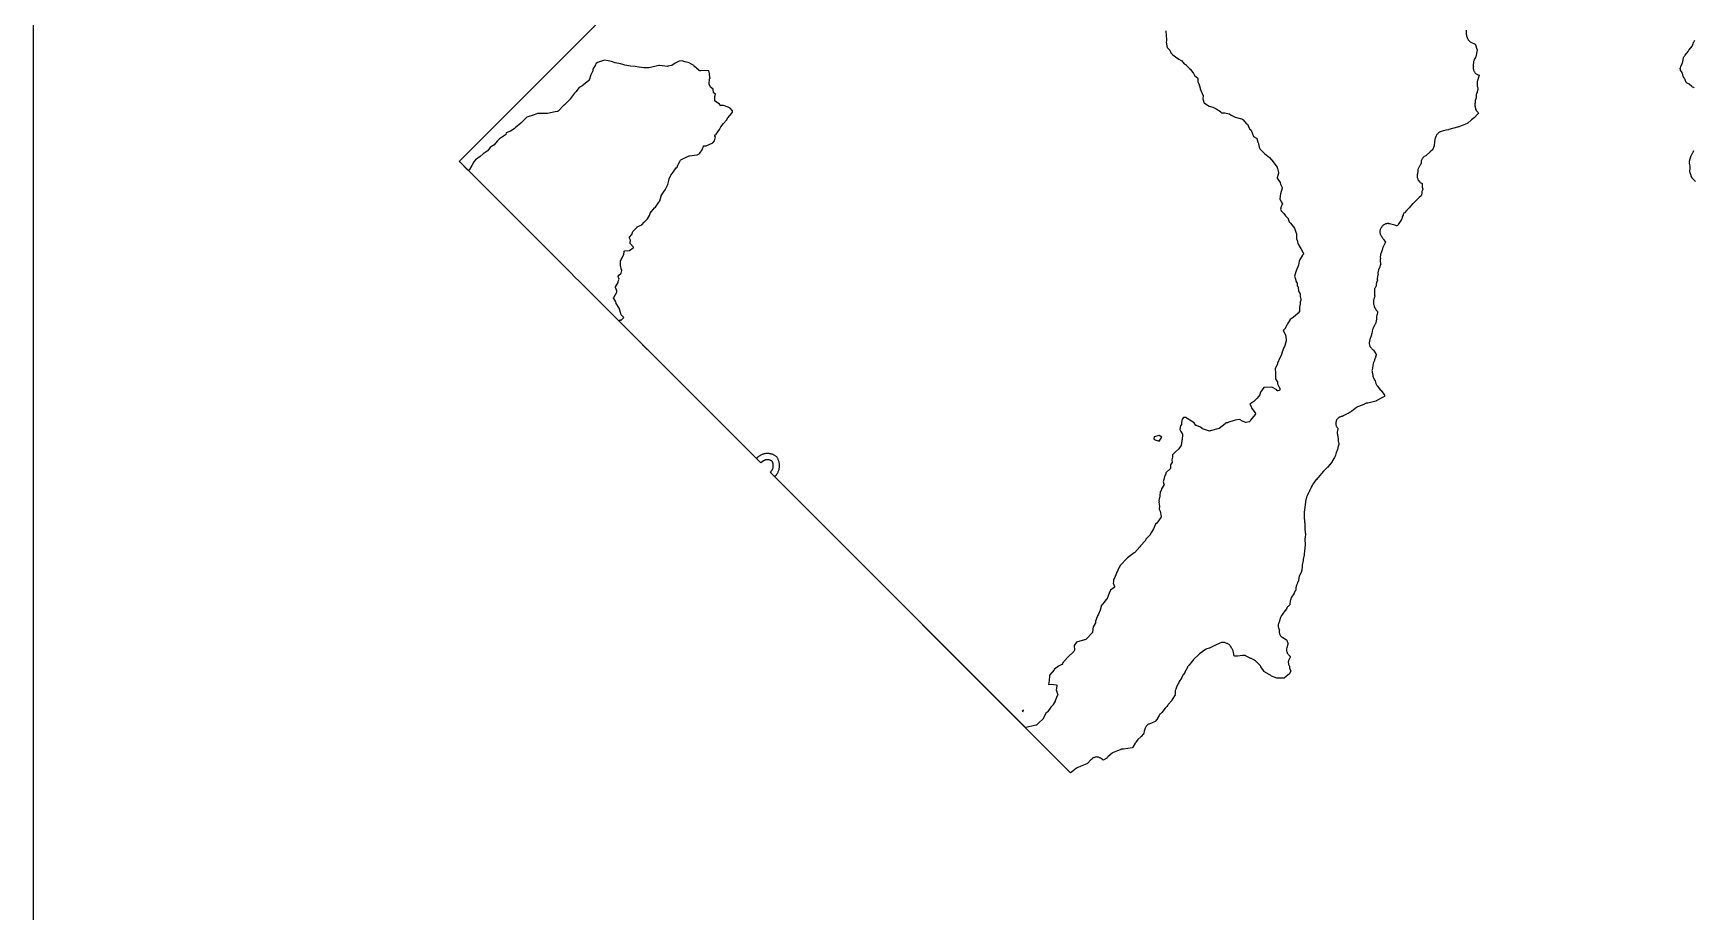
# Model space of a CAD drawing. Header units: millimetres. Extents: x 0 to 600, y 0 to 900.
# Drawn here: x 0 to 132.7, y 447.3 to 517.5 of the extents above; entities that cross this region are included whole.
import ezdxf

# ---------------------------------------------------------------- set-up
doc = ezdxf.new("R2010")
doc.units = ezdxf.units.MM
for name, color, linetype in [('CORTE', 1, 'Continuous'), ('GRABADO', 5, 'Continuous'), ('HOJA', 8, 'Continuous')]:
    doc.layers.add(name, color=color, linetype=linetype)

msp = doc.modelspace()

# ---------------------------------------------------------------- linework, layer by layer
at = {"layer": 'CORTE'}
for points in [[(114.47, 517.74), (114.48, 517.46), (114.49, 517.41), (114.5, 517.35), (114.52, 517.3), (114.6, 517.08), (114.62, 517.03), (114.65, 516.98), (114.68, 516.93), (114.71, 516.89), (114.75, 516.85), (114.8, 516.82), (114.85, 516.79), (114.9, 516.76), (115.14, 516.65), (115.17, 516.64), (115.18, 516.63), (115.19, 516.62), (115.22, 516.6), (115.23, 516.57), (115.34, 516.22), (115.35, 516.19), (115.35, 516.16), (115.32, 515.9), (115.31, 515.88), (115.29, 515.75), (115.28, 515.71), (115.25, 515.62), (115.24, 515.59), (115.23, 515.57), (115.13, 515.39), (115.11, 515.34), (115.09, 515.3), (115.08, 515.25), (115.07, 515.2), (115.06, 515.15), (115.05, 514.97), (115.05, 514.9), (115.06, 514.87), (115.06, 514.86), (115.05, 514.79), (115.05, 514.7), (115.05, 514.64), (115.06, 514.59), (115.07, 514.54), (115.09, 514.49), (115.11, 514.44), (115.14, 514.4), (115.17, 514.35), (115.21, 514.31), (115.24, 514.28), (115.29, 514.25), (115.33, 514.22), (115.38, 514.19), (115.43, 514.17), (115.44, 514.17), (115.53, 514.14), (115.5, 514.06), (115.41, 513.76), (115.4, 513.74), (115.38, 513.69), (115.37, 513.64), (115.36, 513.59), (115.35, 513.54), (115.35, 513.49), (115.35, 513.43), (115.37, 513.27), (115.38, 513.22), (115.41, 513.07), (115.41, 513.04), (115.41, 513.01), (115.37, 512.81), (115.37, 512.78), (115.35, 512.75), (115.35, 512.74), (115.32, 512.7), (115.31, 512.65), (115.29, 512.6), (115.29, 512.54), (115.28, 512.49), (115.28, 512.44), (115.29, 512.4), (115.29, 512.37), (115.28, 512.34), (115.22, 512.17), (115.21, 512.12), (115.2, 512.07), (115.19, 512.02), (115.19, 511.97), (115.19, 511.93), (115.19, 511.92), (115.18, 511.88), (115.17, 511.83), (115.17, 511.78), (115.17, 511.73), (115.18, 511.68), (115.19, 511.63), (115.21, 511.56), (115.22, 511.52), (115.23, 511.49), (115.24, 511.43), (115.27, 511.38), (115.29, 511.33), (115.33, 511.28), (115.36, 511.24), (115.41, 511.19), (115.46, 511.13), (115.41, 511.07), (115.14, 510.77), (115.13, 510.75), (115.12, 510.74), (114.92, 510.59), (114.91, 510.57), (114.61, 510.31), (114.58, 510.3), (114.56, 510.28), (113.9, 510.02), (113.88, 510.01), (113.83, 510), (113.81, 509.99), (113.8, 509.99), (113.1, 509.8), (113.08, 509.79), (112.89, 509.75), (112.86, 509.74), (112.48, 509.65), (112.43, 509.63), (112.38, 509.61), (112.34, 509.58), (112.3, 509.56), (112.25, 509.52), (112.22, 509.49), (112.18, 509.44), (112.14, 509.4), (112.11, 509.35), (112.08, 509.3), (112.06, 509.24), (112, 509.09), (111.99, 509.04), (111.98, 508.99), (111.97, 508.94), (111.96, 508.87), (111.95, 508.8), (111.94, 508.54), (111.94, 508.51), (111.93, 508.49), (111.82, 508.23), (111.81, 508.2), (111.79, 508.18), (111.6, 508.01), (111.29, 507.73), (111.28, 507.72), (111.26, 507.71), (111.14, 507.64), (111.1, 507.61), (111.06, 507.57), (111.02, 507.54), (110.99, 507.49), (110.96, 507.45), (110.93, 507.4), (110.91, 507.36), (110.9, 507.3), (110.89, 507.25), (110.88, 507.2), (110.88, 507.15), (110.88, 507.1), (110.87, 507.06), (110.77, 506.9), (110.75, 506.87), (110.67, 506.71), (110.65, 506.66), (110.63, 506.6), (110.62, 506.55), (110.62, 506.52), (110.61, 506.48), (110.59, 506.24), (110.58, 506.2), (110.58, 506.18), (110.57, 506.13), (110.57, 506.07), (110.57, 506.02), (110.58, 505.97), (110.59, 505.91), (110.61, 505.86), (110.63, 505.82), (110.66, 505.77), (110.69, 505.73), (110.74, 505.66), (110.78, 505.62), (110.82, 505.58), (110.87, 505.55), (110.92, 505.52), (110.93, 505.51), (110.98, 505.48), (110.98, 505.42), (110.97, 505.31), (110.97, 505.25), (110.98, 505.19), (110.99, 505.13), (111, 505.08), (111.01, 505.06), (111.02, 505.02), (111, 504.98), (110.99, 504.95), (110.97, 504.91), (110.95, 504.86), (110.94, 504.81), (110.93, 504.77), (110.93, 504.72), (110.92, 504.6), (110.92, 504.55), (110.89, 504.52), (110.72, 504.37), (110.7, 504.36), (110.39, 504.04), (110.38, 504.04), (110.24, 503.9), (110.2, 503.86), (109.92, 503.56), (109.75, 503.37), (109.55, 503.16), (109.51, 503.12), (109.48, 503.07), (109.46, 503.02), (109.44, 502.97), (109.38, 502.83), (109.37, 502.78), (109.34, 502.67), (109.33, 502.65), (109.32, 502.62), (109.06, 502.22), (109.04, 502.19), (109.03, 502.18), (109.03, 502.17), (109, 502.13), (108.95, 502.12), (108.92, 502.12), (108.87, 502.14), (108.86, 502.14), (108.79, 502.16), (108.37, 502.27), (108.3, 502.28), (108.28, 502.29), (108.22, 502.29), (108.16, 502.29), (108.11, 502.28), (108.05, 502.27), (108, 502.25), (107.95, 502.22), (107.9, 502.19), (107.86, 502.16), (107.82, 502.12), (107.78, 502.08), (107.75, 502.03), (107.73, 502.01), (107.72, 501.99), (107.71, 501.96), (107.7, 501.95), (107.67, 501.91), (107.64, 501.86), (107.62, 501.82), (107.61, 501.77), (107.59, 501.71), (107.59, 501.66), (107.59, 501.61), (107.59, 501.56), (107.6, 501.5), (107.62, 501.45), (107.63, 501.4), (107.66, 501.36), (107.69, 501.31), (107.72, 501.27), (107.74, 501.25), (107.75, 501.23), (107.76, 501.21), (107.8, 501.14), (107.82, 501.1), (107.85, 501.06), (107.88, 501.02), (108.01, 500.86), (108.05, 500.82), (108.02, 500.76), (107.86, 500.44), (107.83, 500.37), (107.82, 500.36), (107.81, 500.3), (107.79, 500.24), (107.78, 500.2), (107.68, 499.95), (107.66, 499.89), (107.64, 499.82), (107.63, 499.72), (107.62, 499.67), (107.62, 499.62), (107.63, 499.5), (107.63, 499.48), (107.62, 499.45), (107.62, 499.43), (107.61, 499.38), (107.61, 499.33), (107.61, 499.28), (107.62, 499.23), (107.63, 499.19), (107.65, 499.1), (107.66, 499.06), (107.65, 499.03), (107.55, 498.75), (107.54, 498.73), (107.49, 498.59), (107.48, 498.59), (107.47, 498.54), (107.45, 498.49), (107.44, 498.44), (107.43, 498.39), (107.43, 498.34), (107.43, 498.29), (107.44, 498.23), (107.44, 498.19), (107.43, 498.15), (107.41, 498.1), (107.4, 498.05), (107.39, 497.99), (107.38, 497.94), (107.38, 497.88), (107.38, 497.82), (107.39, 497.79), (107.39, 497.75), (107.38, 497.72), (107.33, 497.59), (107.31, 497.54), (107.3, 497.49), (107.29, 497.43), (107.28, 497.33), (107.28, 497.3), (107.26, 497.27), (107.23, 497.22), (107.2, 497.17), (107.19, 497.12), (107.17, 497.07), (107.17, 497.01), (107.16, 496.95), (107.16, 496.9), (107.16, 496.87), (107.15, 496.74), (107.15, 496.68), (107.16, 496.62), (107.17, 496.56), (107.18, 496.5), (107.19, 496.46), (107.17, 496.42), (107.14, 496.37), (107.12, 496.31), (107.1, 496.26), (107.08, 496.2), (107.07, 496.14), (107.07, 496.08), (107.07, 496.03), (107.07, 495.98), (107.08, 495.9), (107.09, 495.85), (107.1, 495.81), (107.13, 495.7), (107.14, 495.65), (107.17, 495.6), (107.23, 495.47), (107.26, 495.42), (107.29, 495.38), (107.32, 495.34), (107.36, 495.3), (107.41, 495.26), (107.4, 495.2), (107.36, 495.04), (107.35, 495), (107.32, 494.82), (107.32, 494.76), (107.31, 494.6), (107.3, 494.55), (107.27, 494.37), (107.26, 494.34), (107.25, 494.32), (107.18, 494.21), (107.16, 494.17), (107.05, 493.94), (107.03, 493.89), (107.01, 493.83), (106.94, 493.52), (106.93, 493.5), (106.92, 493.46), (106.92, 493.44), (106.91, 493.41), (106.8, 493.02), (106.79, 493.02), (106.76, 492.9), (106.75, 492.84), (106.74, 492.79), (106.74, 492.74), (106.74, 492.68), (106.75, 492.63), (106.76, 492.58), (106.78, 492.53), (106.8, 492.48), (106.83, 492.43), (106.87, 492.39), (106.91, 492.33), (106.96, 492.28), (107.01, 492.23), (107.05, 492.21), (107.06, 492.2), (107.08, 492.18), (107.27, 491.89), (107.29, 491.85), (107.28, 491.81), (107.2, 491.52), (107.19, 491.48), (107.17, 491.4), (107.17, 491.37), (107.15, 491.35), (107.12, 491.3), (107.1, 491.24), (107.08, 491.19), (107.03, 490.97), (107.02, 490.92), (106.97, 490.61), (106.96, 490.55), (106.97, 490.49), (106.97, 490.43), (107.02, 490.16), (107.03, 490.11), (107.05, 490.03), (107.07, 489.98), (107.09, 489.93), (107.12, 489.88), (107.19, 489.77), (107.2, 489.75), (107.21, 489.73), (107.27, 489.52), (107.29, 489.47), (107.31, 489.42), (107.34, 489.38), (107.37, 489.33), (107.57, 489.08), (107.62, 489.02), (107.65, 488.99), (107.67, 488.98), (107.92, 488.64), (107.95, 488.61), (107.97, 488.58), (107.96, 488.53), (107.95, 488.49), (107.91, 488.46), (107.81, 488.4), (107.8, 488.39), (107.3, 488.12), (107.28, 488.11), (107.26, 488.11), (106.62, 487.96), (106.59, 487.95), (106.56, 487.95), (106.5, 487.94), (106.45, 487.92), (106.4, 487.89), (106.35, 487.86), (106.32, 487.85), (106.3, 487.84), (105.87, 487.68), (105.81, 487.66), (105.77, 487.64), (105.72, 487.6), (105.34, 487.32), (105.3, 487.29), (105.27, 487.25), (105.26, 487.25), (105.25, 487.23), (105.22, 487.22), (105.05, 487.12), (105.04, 487.11), (104.61, 486.9), (104.61, 486.89), (104.5, 486.87), (104.45, 486.86), (104.4, 486.84), (104.35, 486.82), (104.31, 486.79), (104.26, 486.76), (104.22, 486.72), (104.19, 486.68), (104.16, 486.64), (104.13, 486.59), (104.11, 486.54), (104.09, 486.49), (104.08, 486.44), (104.07, 486.38), (104.07, 486.33), (104.07, 486.28), (104.08, 486.22), (104.09, 486.17), (104.11, 486.12), (104.13, 486.07), (104.16, 486.03), (104.2, 485.98), (104.22, 485.95), (104.22, 485.9), (104.19, 485.63), (104.19, 485.57), (104.19, 485.53), (104.2, 485.44), (104.21, 485.38), (104.27, 485.12), (104.27, 485.1), (104.27, 485.08), (104.27, 484.94), (104.27, 484.9), (104.28, 484.85), (104.3, 484.69), (104.3, 484.67), (104.3, 484.64), (104.24, 484.4), (104.23, 484.37), (104.21, 484.24), (104.2, 484.21), (104.19, 484.19), (104.11, 483.99), (104.09, 483.95), (104.08, 483.9), (104.05, 483.79), (104.04, 483.77), (104.03, 483.75), (103.99, 483.65), (103.97, 483.62), (103.79, 483.31), (103.78, 483.29), (103.77, 483.28), (103.58, 483.03), (103.57, 483.03), (103.4, 482.82), (103.38, 482.8), (103.11, 482.53), (103.09, 482.51), (102.92, 482.32), (102.65, 482.02), (102.62, 481.98), (102.52, 481.85), (102.51, 481.84), (102.24, 481.48), (102.2, 481.42), (102.19, 481.4), (102.17, 481.37), (102.11, 481.23), (102.1, 481.22), (101.98, 480.95), (101.97, 480.92), (101.91, 480.81), (101.9, 480.79), (101.78, 480.55), (101.76, 480.49), (101.74, 480.43), (101.66, 480.1), (101.65, 480.07), (101.65, 480.07), (101.65, 480.06), (101.65, 480.06), (101.65, 480.03), (101.6, 479.65), (101.6, 479.63), (101.54, 479.25), (101.53, 479.21), (101.53, 479.16), (101.54, 478.82), (101.54, 478.78), (101.56, 478.54), (101.56, 478.5), (101.57, 478.46), (101.58, 478.42), (101.59, 478.39), (101.59, 478.37), (101.59, 478.22), (101.59, 478.2), (101.6, 477.97), (101.6, 477.96), (101.6, 477.84), (101.6, 477.79), (101.61, 477.75), (101.63, 477.57), (101.64, 477.55), (101.64, 477.52), (101.61, 477.2), (101.61, 477.2), (101.6, 477.12), (101.6, 477.11), (101.6, 477.09), (101.6, 477.04), (101.6, 477), (101.62, 476.72), (101.62, 476.7), (101.62, 476.68), (101.59, 476.35), (101.59, 476.29), (101.59, 476.27), (101.59, 476.25), (101.58, 476.2), (101.53, 475.84), (101.53, 475.83), (101.47, 475.45), (101.47, 475.44), (101.46, 475.38), (101.46, 475.37), (101.38, 475.01), (101.37, 474.93), (101.35, 474.59), (101.34, 474.55), (101.33, 474.52), (101.32, 474.48), (101.17, 474.18), (101.15, 474.13), (101.13, 474.08), (101.12, 474.02), (101.11, 473.97), (101.1, 473.79), (101.1, 473.76), (101.08, 473.74), (101.04, 473.67), (101.02, 473.63), (101, 473.58), (100.93, 473.4), (100.93, 473.39), (100.9, 473.33), (100.89, 473.28), (100.88, 473.23), (100.87, 473.18), (100.87, 473.13), (100.87, 473.08), (100.87, 473.05), (100.88, 473.01), (100.86, 472.98), (100.72, 472.74), (100.72, 472.73), (100.53, 472.44), (100.5, 472.38), (100.48, 472.32), (100.47, 472.3), (100.44, 472.22), (100.43, 472.16), (100.42, 472.1), (100.39, 471.89), (100.39, 471.85), (100.36, 471.82), (100.25, 471.71), (100.21, 471.67), (100.17, 471.62), (100.01, 471.37), (100, 471.37), (99.81, 471.09), (99.81, 471.09), (99.74, 470.98), (99.7, 470.93), (99.68, 470.88), (99.65, 470.82), (99.58, 470.57), (99.57, 470.56), (99.55, 470.49), (99.54, 470.47), (99.54, 470.46), (99.53, 470.44), (99.51, 470.39), (99.49, 470.35), (99.49, 470.32), (99.47, 470.26), (99.47, 470.21), (99.47, 470.15), (99.47, 470.09), (99.48, 470.04), (99.5, 469.99), (99.52, 469.93), (99.54, 469.88), (99.57, 469.85), (99.56, 469.81), (99.55, 469.78), (99.55, 469.73), (99.55, 469.68), (99.55, 469.63), (99.56, 469.58), (99.58, 469.53), (99.6, 469.48), (99.6, 469.47), (99.63, 469.41), (99.66, 469.37), (99.69, 469.32), (99.73, 469.28), (99.78, 469.25), (99.83, 469.22), (100.13, 469.04), (100.16, 469.01), (100.18, 468.97), (100.18, 468.94), (100.19, 468.89), (100.21, 468.85), (100.24, 468.78), (100.26, 468.74), (100.24, 468.7), (100.18, 468.5), (100.17, 468.46), (100.16, 468.42), (100.14, 468.32), (100.14, 468.26), (100.14, 468.21), (100.14, 468.15), (100.15, 468.1), (100.17, 468.04), (100.19, 467.99), (100.21, 467.94), (100.25, 467.9), (100.28, 467.86), (100.32, 467.82), (100.36, 467.78), (100.38, 467.76), (100.4, 467.74), (100.41, 467.72), (100.43, 467.67), (100.41, 467.62), (100.39, 467.59), (100.37, 467.55), (100.36, 467.55), (100.33, 467.5), (100.31, 467.45), (100.29, 467.4), (100.28, 467.35), (100.27, 467.29), (100.27, 467.24), (100.28, 467.18), (100.28, 467.13), (100.3, 467.08), (100.32, 467.03), (100.34, 466.98), (100.36, 466.95), (100.36, 466.93), (100.36, 466.88), (100.37, 466.83), (100.38, 466.77), (100.4, 466.72), (100.45, 466.6), (100.47, 466.56), (100.45, 466.52), (100.4, 466.38), (100.38, 466.36), (100.36, 466.34), (99.97, 466.01), (99.94, 465.99), (99.9, 465.99), (99.41, 465.97), (99.38, 465.97), (99.35, 465.98), (98.94, 466.14), (98.92, 466.15), (98.9, 466.16), (98.88, 466.18), (98.84, 466.21), (98.8, 466.24), (98.45, 466.44), (98.43, 466.45), (98.38, 466.48), (98.36, 466.5), (98.34, 466.52), (98.3, 466.59), (98.29, 466.59), (98.09, 466.89), (98.07, 466.91), (98.04, 466.96), (97.99, 467.01), (97.75, 467.25), (97.73, 467.27), (97.72, 467.29), (97.68, 467.33), (97.65, 467.36), (97.61, 467.39), (97.56, 467.42), (97.37, 467.52), (97.35, 467.53), (97.34, 467.54), (97.28, 467.56), (97.22, 467.58), (97.21, 467.58), (97.18, 467.6), (96.96, 467.72), (96.91, 467.75), (96.87, 467.77), (96.82, 467.78), (96.77, 467.79), (96.71, 467.8), (96.66, 467.8), (96.61, 467.79), (96.22, 467.74), (96.2, 467.74), (96.17, 467.74), (96.01, 467.75), (95.95, 467.76), (95.93, 467.82), (95.92, 467.86), (95.91, 467.88), (95.91, 467.9), (95.89, 468.02), (95.89, 468.05), (95.88, 468.11), (95.87, 468.16), (95.85, 468.21), (95.82, 468.27), (95.79, 468.32), (95.78, 468.33), (95.76, 468.36), (95.65, 468.53), (95.61, 468.58), (95.58, 468.62), (95.54, 468.66), (95.5, 468.69), (95.45, 468.72), (95.41, 468.74), (95.36, 468.76), (95.24, 468.8), (95.19, 468.82), (95.14, 468.83), (95.09, 468.83), (95.04, 468.83), (94.99, 468.83), (94.94, 468.82), (94.89, 468.8), (94.87, 468.8), (94.81, 468.77), (94.41, 468.58), (94.4, 468.58), (93.97, 468.39), (93.94, 468.38), (93.77, 468.32), (93.71, 468.29), (93.65, 468.26), (93.46, 468.14), (93.44, 468.12), (93.18, 467.93), (93.15, 467.9), (93.12, 467.87), (92.7, 467.46), (92.65, 467.4), (92.62, 467.36), (92.32, 467), (92.31, 466.98), (92.27, 466.93), (92.23, 466.89), (92.21, 466.84), (92.02, 466.46), (92, 466.44), (91.9, 466.27), (91.88, 466.24), (91.75, 466), (91.73, 465.98), (91.56, 465.71), (91.54, 465.67), (91.52, 465.62), (91.5, 465.57), (91.49, 465.56), (91.49, 465.54), (91.48, 465.52), (91.38, 465.33), (91.35, 465.27), (91.28, 465.1), (91.28, 465.1), (91.26, 465.05), (91.24, 465), (91.23, 464.95), (91.23, 464.9), (91.23, 464.85), (91.23, 464.8), (91.24, 464.71), (91.25, 464.67), (91.23, 464.64), (91, 464.28), (90.97, 464.23), (90.96, 464.2), (90.95, 464.19), (90.94, 464.17), (90.7, 463.9), (90.67, 463.87), (90.65, 463.83), (90.58, 463.72), (90.56, 463.7), (90.54, 463.68), (90.5, 463.65), (90.46, 463.62), (90.43, 463.58), (90.17, 463.24), (90.16, 463.22), (90.14, 463.2), (90.09, 463.17), (90.05, 463.14), (90.02, 463.1), (89.99, 463.06), (89.96, 463.01), (89.83, 462.78), (89.81, 462.75), (89.69, 462.57), (89.67, 462.54), (89.64, 462.53), (89.15, 462.32), (89.1, 462.3), (89.05, 462.27), (89.01, 462.24), (88.97, 462.21), (88.94, 462.17), (88.91, 462.13), (88.88, 462.09), (88.86, 462.04), (88.84, 461.99), (88.78, 461.83), (88.76, 461.75), (88.73, 461.6), (88.72, 461.57), (88.7, 461.54), (88.52, 461.32), (88.49, 461.29), (88.26, 461.07), (88.21, 461.01), (88.09, 460.86), (88.06, 460.82), (88.03, 460.78), (87.86, 460.47), (87.84, 460.43), (87.79, 460.42), (87.1, 460.31), (87.08, 460.31), (87.06, 460.31), (87.05, 460.31), (87, 460.3), (86.94, 460.3), (86.89, 460.28), (86.83, 460.26), (86.63, 460.18), (86.63, 460.18), (86.35, 460.07), (86.29, 460.04), (86.24, 460.01), (86.2, 459.98), (85.86, 459.69), (85.82, 459.65), (85.79, 459.62), (85.77, 459.6), (85.75, 459.58), (85.73, 459.56), (85.53, 459.47), (85.48, 459.44), (85.43, 459.48), (85.34, 459.55), (85.29, 459.58), (85.24, 459.61), (85.2, 459.63), (85.15, 459.65), (85.1, 459.67), (85.04, 459.68), (84.99, 459.68), (84.93, 459.69), (84.88, 459.68), (84.83, 459.67), (84.78, 459.65), (84.73, 459.63), (84.68, 459.61), (84.63, 459.58), (84.59, 459.55), (84.55, 459.51), (84.54, 459.49), (84.51, 459.46), (84.22, 459.17), (84.2, 459.16), (84.18, 459.14), (83.64, 458.92), (83.62, 458.91), (83.52, 458.87), (83.47, 458.85), (83.45, 458.84), (83.4, 458.82), (83.35, 458.78), (82.95, 458.47), (82.88, 458.43), (82.83, 458.48), (59.24, 482.07), (59.31, 482.15), (59.35, 482.19), (59.38, 482.23), (59.42, 482.28), (59.45, 482.33), (59.48, 482.38), (59.51, 482.43), (59.53, 482.48), (59.55, 482.53), (59.57, 482.59), (59.59, 482.64), (59.6, 482.7), (59.61, 482.75), (59.62, 482.81), (59.63, 482.87), (59.63, 482.93), (59.63, 482.98), (59.63, 483.04), (59.62, 483.1), (59.61, 483.15), (59.6, 483.21), (59.59, 483.27), (59.57, 483.32), (59.55, 483.38), (59.53, 483.43), (59.51, 483.48), (59.48, 483.53), (59.46, 483.56), (59.43, 483.61), (59.4, 483.65), (59.36, 483.69), (59.32, 483.72), (59.27, 483.75), (59.24, 483.77), (59.19, 483.8), (59.14, 483.82), (59.08, 483.85), (59.03, 483.86), (58.97, 483.88), (58.92, 483.9), (58.86, 483.91), (58.81, 483.92), (58.75, 483.92), (58.69, 483.92), (58.63, 483.92), (58.58, 483.92), (58.52, 483.92), (58.46, 483.91), (58.41, 483.9), (58.35, 483.88), (58.29, 483.86), (58.24, 483.85), (58.19, 483.82), (58.14, 483.8), (58.08, 483.77), (58.04, 483.74), (57.99, 483.71), (57.94, 483.68), (57.9, 483.64), (57.85, 483.6), (57.78, 483.53), (47.47, 493.84), (47.24, 494.07), (46.93, 494.38), (46.54, 494.77), (46.21, 495.1), (45.95, 495.36), (45.62, 495.69), (45.42, 495.89), (45.2, 496.11), (45.15, 496.16), (44.85, 496.46), (44.41, 496.9), (44.02, 497.29), (43.64, 497.67), (43.28, 498.02), (42.95, 498.36), (42.61, 498.7), (42.27, 499.04), (41.93, 499.38), (41.59, 499.72), (41.25, 500.06), (40.91, 500.4), (40.57, 500.73), (40.24, 501.07), (39.91, 501.4), (34.11, 507.2), (34.05, 507.27), (34.11, 507.33), (76.49, 549.71)], [(132.71, 513.14), (132.66, 513.16), (132.56, 513.2), (132.54, 513.21), (132.52, 513.23), (132.29, 513.42), (132.24, 513.45), (132.19, 513.48), (132.13, 513.51), (132.09, 513.53), (132.07, 513.57), (131.99, 513.78), (131.96, 513.84), (131.93, 513.88), (131.9, 513.93), (131.84, 514), (131.82, 514.03), (131.81, 514.06), (131.79, 514.19), (131.77, 514.24), (131.75, 514.3), (131.73, 514.35), (131.62, 514.55), (131.61, 514.57), (131.61, 514.6), (131.59, 514.67), (131.59, 514.7), (131.6, 514.73), (131.64, 514.83), (131.64, 514.84), (131.76, 515.12), (131.77, 515.17), (131.79, 515.22), (131.86, 515.56), (131.87, 515.6), (131.9, 515.63), (131.9, 515.63), (131.93, 515.67), (131.96, 515.71), (131.96, 515.71), (131.98, 515.75), (132.22, 516.04), (132.25, 516.09), (132.28, 516.14), (132.29, 516.16), (132.31, 516.18), (132.53, 516.47), (132.56, 516.52), (132.58, 516.56), (132.6, 516.61), (132.62, 516.66), (132.64, 516.75), (132.65, 516.77), (132.66, 516.79), (132.76, 516.95)], [(132.8, 505.65), (132.58, 505.87), (132.56, 505.88), (132.55, 505.91), (132.54, 505.94), (132.47, 506.08), (132.46, 506.12), (132.38, 506.35), (132.38, 506.35), (132.35, 506.43), (132.35, 506.46), (132.35, 506.49), (132.37, 506.72), (132.38, 506.77), (132.38, 506.82), (132.37, 506.87), (132.33, 507.1), (132.32, 507.17), (132.31, 507.2), (132.32, 507.23), (132.32, 507.25), (132.33, 507.27), (132.44, 507.65), (132.44, 507.67), (132.45, 507.69), (132.6, 507.96), (132.61, 508), (132.67, 508.13), (132.67, 508.13)]]:
    msp.add_lwpolyline(points, dxfattribs=at)
at = {"layer": 'GRABADO'}
msp.add_lwpolyline([(90.48, 517.69), (90.51, 517.32), (90.53, 517), (90.54, 516.9), (90.54, 516.89), (90.54, 516.89), (90.52, 516.78), (90.57, 516.49), (90.6, 516.36), (90.81, 516.15), (90.81, 516.14), (90.82, 516.13), (90.89, 515.93), (91.06, 515.77), (91.26, 515.6), (91.54, 515.43), (91.54, 515.43), (91.72, 515.32), (91.73, 515.32), (91.73, 515.31), (91.95, 515.05), (92.1, 514.96), (92.11, 514.96), (92.11, 514.95), (92.37, 514.68), (92.48, 514.59), (92.49, 514.58), (92.7, 514.29), (92.71, 514.29), (92.78, 514.13), (93.01, 513.93), (93.02, 513.92), (93.03, 513.91), (93.03, 513.9), (93.04, 513.88), (93.04, 513.88), (93.04, 513.61), (93.11, 513.5), (93.11, 513.5), (93.12, 513.49), (93.12, 513.49), (93.22, 513.12), (93.23, 513.09), (93.24, 513.08), (93.24, 513.07), (93.24, 513.06), (93.24, 513.06), (93.24, 513.06), (93.39, 512.69), (93.45, 512.56), (93.46, 512.55), (93.46, 512.54), (93.46, 512.53), (93.45, 512.26), (93.55, 511.92), (93.57, 511.9), (93.96, 511.66), (94.24, 511.59), (94.24, 511.59), (94.51, 511.47), (94.52, 511.47), (94.52, 511.47), (94.85, 511.25), (94.85, 511.24), (94.86, 511.23), (94.93, 511.15), (95.18, 511.14), (95.19, 511.14), (95.56, 511.06), (95.56, 511.06), (95.57, 511.05), (95.58, 511.05), (95.58, 511.05), (95.7, 510.94), (96.03, 510.78), (96.53, 510.65), (96.54, 510.65), (96.55, 510.65), (96.61, 510.61), (96.62, 510.6), (96.63, 510.6), (96.94, 510.27), (96.99, 510.23), (97.01, 510.22), (97.18, 509.87), (97.28, 509.78), (97.29, 509.77), (97.3, 509.76), (97.3, 509.75), (97.42, 509.46), (97.5, 509.25), (97.73, 509.12), (97.74, 509.12), (97.75, 509.11), (97.76, 509.09), (97.76, 509.08), (97.83, 508.8), (97.89, 508.69), (97.9, 508.68), (97.9, 508.67), (97.9, 508.67), (97.94, 508.39), (97.99, 508.29), (97.99, 508.29), (98.01, 508.26), (98.33, 507.93), (98.36, 507.9), (98.77, 507.57), (98.78, 507.57), (98.78, 507.57), (98.78, 507.57), (99.08, 507.19), (99.08, 507.18), (99.11, 507.14), (99.38, 506.81), (99.39, 506.8), (99.39, 506.79), (99.39, 506.78), (99.42, 506.68), (99.5, 506.37), (99.5, 506.36), (99.5, 506.34), (99.5, 506.33), (99.38, 505.94), (99.38, 505.92), (99.38, 505.92), (99.61, 505.56), (99.62, 505.56), (99.62, 505.55), (99.64, 505.43), (99.78, 505.16), (99.79, 505.16), (99.79, 505.14), (99.79, 505.13), (99.79, 505.12), (99.79, 505.11), (99.66, 504.68), (99.66, 504.67), (99.66, 504.66), (99.66, 504.66), (99.6, 504.26), (99.69, 504.02), (99.78, 503.91), (99.78, 503.9), (99.79, 503.89), (99.79, 503.88), (99.8, 503.87), (99.8, 503.86), (99.8, 503.85), (99.79, 503.84), (99.79, 503.83), (99.7, 503.64), (99.65, 503.43), (99.71, 503.31), (99.91, 503.09), (99.91, 503.09), (100.05, 502.92), (100.26, 502.71), (100.26, 502.7), (100.27, 502.69), (100.27, 502.68), (100.33, 502.44), (100.45, 502.32), (100.67, 502.07), (100.67, 502.06), (100.77, 501.93), (100.78, 501.92), (100.91, 501.53), (100.92, 501.51), (100.92, 501.48), (100.92, 501.48), (100.92, 501.47), (100.94, 501.08), (101.01, 500.88), (101.01, 500.88), (101.01, 500.86), (101.03, 500.69), (101.23, 500.38), (101.27, 500.31), (101.47, 499.96), (101.47, 499.96), (101.49, 499.91), (101.5, 499.89), (101.5, 499.88), (101.49, 499.88), (101.49, 499.87), (101.49, 499.86), (101.49, 499.84), (101.42, 499.76), (101.17, 499.38), (101.13, 499.28), (101.1, 498.97), (101.1, 498.97), (101.1, 498.96), (100.9, 498.52), (100.78, 498.09), (100.87, 497.78), (100.87, 497.77), (100.87, 497.76), (100.87, 497.7), (100.97, 497.52), (100.97, 497.51), (100.98, 497.49), (100.98, 497.48), (100.97, 497.31), (101.03, 497.26), (101.04, 497.25), (101.05, 497.23), (101.05, 497.22), (101.09, 496.9), (101.22, 496.68), (101.22, 496.67), (101.23, 496.66), (101.23, 496.65), (101.23, 496.64), (101.23, 496.64), (101.23, 496.48), (101.27, 496.22), (101.27, 496.21), (101.27, 496.2), (101.27, 496.19), (101.27, 496.18), (101.21, 496.04), (101.23, 495.92), (101.23, 495.92), (101.24, 495.9), (101.23, 495.89), (101.23, 495.89), (101.18, 495.61), (101.18, 495.31), (101.18, 495.31), (101.18, 495.3), (101.18, 495.28), (101.17, 495.27), (101.05, 495.13), (100.65, 494.79), (100.65, 494.78), (100.42, 494.62), (100.21, 494.28), (100.16, 494.18), (100.03, 493.93), (100.03, 493.93), (100.02, 493.92), (99.87, 493.74), (99.91, 493.67), (100.05, 493.39), (100.06, 493.38), (100.07, 493.29), (100.07, 493.29), (100.1, 492.94), (100.1, 492.93), (100.1, 492.93), (100.1, 492.92), (100, 492.54), (99.99, 492.54), (99.96, 492.46), (99.9, 492.33), (99.79, 492.03), (99.73, 491.83), (99.73, 491.82), (99.59, 491.57), (99.42, 491.14), (99.42, 491.14), (99.41, 491.12), (99.41, 491.1), (99.4, 491.09), (99.23, 490.69), (99.26, 490.37), (99.26, 490.36), (99.24, 490.28), (99.24, 490.22), (99.24, 490.22), (99.24, 489.89), (99.39, 489.69), (99.4, 489.68), (99.4, 489.67), (99.41, 489.65), (99.41, 489.65), (99.41, 489.48), (99.59, 489.13), (99.59, 489.13), (99.61, 489.1), (99.61, 489.09), (99.61, 489.08), (99.61, 489.06), (99.59, 489.01), (99.59, 489.01), (99.59, 489), (99.58, 488.99), (99.57, 488.98), (99.56, 488.97), (99.56, 488.97), (99.46, 488.93), (99.44, 488.93), (99.42, 488.93), (99.41, 488.93), (99.39, 488.94), (99.38, 488.96), (99.37, 488.97), (99.36, 488.99), (99.36, 489.01), (98.97, 489.22), (98.33, 489.21), (98.05, 488.82), (98, 488.65), (98, 488.64), (98, 488.63), (97.99, 488.62), (97.79, 488.35), (97.78, 488.35), (97.78, 488.34), (97.52, 488.09), (97.51, 488.09), (97.2, 487.86), (97.33, 487.62), (97.34, 487.61), (97.35, 487.52), (97.62, 487.17), (97.63, 487.16), (97.64, 487.13), (97.64, 487.12), (97.64, 487.11), (97.64, 487.1), (97.64, 487.08), (97.63, 487.05), (97.62, 487.05), (97.62, 487.03), (97.26, 486.59), (97.2, 486.48), (97.19, 486.47), (97.18, 486.46), (97.17, 486.45), (97.16, 486.45), (97.15, 486.45), (96.92, 486.4), (96.91, 486.4), (96.9, 486.4), (96.89, 486.4), (96.88, 486.4), (96.67, 486.49), (96.38, 486.63), (96.02, 486.59), (95.44, 486.39), (95.43, 486.38), (95.41, 486.38), (95.28, 486.38), (95.25, 486.32), (95.25, 486.31), (95.24, 486.3), (95.23, 486.29), (94.76, 485.93), (94.76, 485.92), (94.74, 485.92), (94.03, 485.73), (94.02, 485.73), (94.01, 485.72), (93.92, 485.73), (93.91, 485.73), (93.89, 485.73), (93.41, 485.89), (93.4, 485.9), (93.39, 485.91), (93.27, 486.02), (92.93, 486.15), (92.92, 486.15), (92.9, 486.16), (92.89, 486.17), (92.74, 486.38), (92.54, 486.52), (92.2, 486.71), (92.2, 486.72), (92.1, 486.79), (91.91, 486.79), (91.79, 486.67), (91.74, 486.4), (91.75, 486.29), (91.75, 486.29), (91.75, 486.27), (91.75, 486.25), (91.74, 486.24), (91.74, 486.24), (91.67, 486.13), (91.61, 485.84), (91.7, 485.69), (91.7, 485.69), (91.81, 485.48), (91.81, 485.48), (91.82, 485.46), (91.82, 485.44), (91.8, 485.05), (91.8, 485.05), (91.8, 485.02), (91.79, 485.01), (91.78, 485), (91.78, 484.99), (91.76, 484.98), (91.76, 484.94), (91.76, 484.94), (91.71, 484.57), (91.7, 484.56), (91.7, 484.55), (91.69, 484.54), (91.52, 484.29), (91.51, 484.28), (91.27, 484.05), (91.03, 483.83), (91.03, 483.64), (91.03, 483.63), (91.03, 483.63), (90.97, 483.41), (90.99, 483.22), (90.99, 483.2), (90.99, 483.19), (90.98, 483.18), (90.87, 483.01), (90.87, 482.78), (90.87, 482.77), (90.87, 482.76), (90.86, 482.75), (90.86, 482.75), (90.86, 482.74), (90.86, 482.73), (90.85, 482.72), (90.5, 482.39), (90.5, 482.29), (90.5, 482.28), (90.49, 482.27), (90.39, 482.08), (90.32, 481.84), (90.28, 481.66), (90.34, 481.47), (90.35, 481.46), (90.35, 481.43), (90.35, 481.43), (90.35, 481.43), (90.34, 481.41), (90.34, 481.4), (90.15, 481.1), (90.12, 480.97), (90.12, 480.96), (90.11, 480.95), (90.11, 480.94), (90.1, 480.93), (90.04, 480.88), (90, 480.53), (90, 480.53), (89.94, 480.17), (89.95, 480.13), (89.95, 480.12), (89.95, 480.11), (89.95, 480.09), (89.92, 480.04), (89.98, 479.71), (89.98, 479.71), (89.98, 479.7), (89.98, 479.69), (89.96, 479.47), (90.03, 479.32), (90.04, 479.31), (90.11, 478.89), (90.11, 478.89), (90.12, 478.88), (90.12, 478.87), (90.11, 478.86), (90.11, 478.84), (90.11, 478.84), (90.1, 478.83), (90.09, 478.82), (89.78, 478.37), (89.78, 478.36), (89.77, 478.35), (89.67, 478.27), (89.51, 477.91), (89.51, 477.91), (89.34, 477.64), (89.24, 477.45), (89.24, 477.44), (88.9, 477.09), (88.86, 476.98), (88.86, 476.98), (88.85, 476.97), (88.85, 476.96), (88.46, 476.54), (88.41, 476.48), (88, 476.01), (88, 476.01), (87.97, 475.98), (87.42, 475.6), (87.3, 475.47), (86.95, 475.1), (86.88, 475), (86.65, 474.64), (86.65, 474.58), (86.65, 474.58), (86.64, 474.57), (86.64, 474.56), (86.64, 474.55), (86.63, 474.54), (86.62, 474.53), (86.59, 474.5), (86.44, 474.11), (86.44, 474.11), (86.32, 473.82), (86.32, 473.69), (86.32, 473.69), (86.32, 473.68), (86.29, 473.57), (86.39, 473.31), (86.4, 473.3), (86.4, 473.29), (86.4, 473.27), (86.39, 473.26), (86.39, 473.25), (86.38, 473.24), (86.37, 473.23), (86.37, 473.23), (86.08, 473.02), (85.95, 472.77), (85.81, 472.35), (85.81, 472.35), (85.8, 472.33), (85.8, 472.33), (85.78, 472.31), (85.78, 472.31), (85.61, 472.12), (85.39, 471.83), (85.39, 471.83), (85.35, 471.8), (85.24, 471.42), (85.24, 471.42), (85.1, 471.09), (85.1, 471.08), (85.02, 470.95), (84.91, 470.68), (84.86, 470.53), (84.86, 470.38), (84.86, 470.38), (84.85, 470.36), (84.85, 470.35), (84.67, 470.07), (84.64, 469.68), (84.63, 469.67), (84.63, 469.67), (84.62, 469.63), (84.61, 469.63), (84.61, 469.62), (84.6, 469.6), (84.6, 469.6), (84.16, 469.13), (84.15, 469.12), (84.15, 469.11), (84.14, 469.11), (84.09, 469.08), (84.01, 469.04), (84, 469.04), (83.34, 468.86), (83.16, 468.59), (83.18, 468.23), (83.18, 468.22), (83.16, 468.17), (83.16, 468.16), (83.16, 468.16), (83.14, 468.12), (83.14, 468.12), (83.14, 468.11), (82.66, 467.65), (82.64, 467.62), (82.24, 467.18), (82.22, 467.12), (82.22, 467.11), (82.21, 467.08), (82.2, 467.07), (82.19, 467.06), (82.18, 467.06), (81.92, 466.95), (81.59, 466.69), (81.56, 466.65), (81.23, 466.26), (81.2, 466.2), (81.19, 466.18), (81.17, 465.79), (81.16, 465.79), (81.11, 465.48), (81.34, 465.49), (81.73, 465.44), (81.74, 465.44), (81.75, 465.44), (81.75, 465.43), (81.76, 465.43), (81.77, 465.42), (81.78, 465.4), (81.79, 465.39), (81.79, 465.38), (81.79, 465.37), (81.79, 465.36), (81.79, 465.36), (81.73, 465.04), (81.84, 464.72), (81.85, 464.71), (81.85, 464.7), (81.85, 464.69), (81.85, 464.68), (81.83, 464.61), (81.83, 464.6), (81.82, 464.59), (81.8, 464.56), (81.65, 464.16), (81.65, 464.15), (81.5, 463.88), (81.5, 463.88), (81.49, 463.86), (81.3, 463.66), (81.06, 463.31), (81.06, 463.31), (81.05, 463.3), (80.91, 463.19), (80.72, 462.79), (80.69, 462.74), (80.69, 462.74), (80.68, 462.73), (80.68, 462.73), (80.67, 462.72), (80.67, 462.72), (80.65, 462.71), (80.37, 462.44), (80.37, 462.43), (80.15, 462.24), (80.15, 462.24), (80.14, 462.23), (80.13, 462.23), (80.13, 462.23), (80.12, 462.22), (80.11, 462.22), (79.77, 462.16), (79.31, 462.05), (79.3, 462.05), (79.27, 462.05), (79.26, 462.05), (79.26, 462.06), (79.24, 462.07), (58.88, 482.43), (58.88, 482.43), (58.95, 482.49), (58.97, 482.52), (58.99, 482.54), (59.01, 482.57), (59.03, 482.6), (59.04, 482.62), (59.06, 482.65), (59.07, 482.68), (59.09, 482.71), (59.1, 482.74), (59.11, 482.78), (59.12, 482.81), (59.12, 482.84), (59.13, 482.87), (59.13, 482.9), (59.13, 482.94), (59.13, 482.97), (59.13, 483), (59.13, 483.04), (59.12, 483.07), (59.12, 483.1), (59.11, 483.13), (59.1, 483.16), (59.09, 483.2), (59.07, 483.23), (59.06, 483.26), (59.04, 483.28), (59.04, 483.29), (59.03, 483.31), (59.02, 483.31), (59.02, 483.32), (59.02, 483.32), (59, 483.33), (58.99, 483.34), (58.96, 483.35), (58.93, 483.37), (58.9, 483.38), (58.87, 483.39), (58.84, 483.4), (58.81, 483.41), (58.78, 483.41), (58.74, 483.42), (58.71, 483.42), (58.68, 483.42), (58.65, 483.42), (58.61, 483.42), (58.58, 483.42), (58.55, 483.41), (58.51, 483.41), (58.48, 483.4), (58.45, 483.39), (58.42, 483.38), (58.39, 483.37), (58.36, 483.35), (58.33, 483.34), (58.3, 483.32), (58.28, 483.3), (58.25, 483.28), (58.22, 483.26), (58.2, 483.24), (58.13, 483.17), (58.13, 483.17), (49.53, 491.78), (49.26, 492.04), (48.9, 492.4), (48.46, 492.85), (48.08, 493.23), (47.77, 493.54), (47.39, 493.92), (47.17, 494.14), (46.91, 494.4), (46.85, 494.46), (46.85, 494.46), (46.83, 494.48), (46.83, 494.49), (46.83, 494.5), (46.83, 494.51), (46.83, 494.53), (46.83, 494.54), (46.83, 494.55), (46.85, 494.56), (46.85, 494.57), (46.87, 494.58), (46.88, 494.58), (46.89, 494.59), (46.9, 494.59), (46.91, 494.59), (46.92, 494.58), (46.94, 494.58), (46.95, 494.57), (46.96, 494.56), (47.19, 494.78), (46.99, 494.98), (46.98, 494.99), (46.94, 495.12), (46.94, 495.12), (46.85, 495.45), (46.83, 495.52), (46.82, 495.53), (46.81, 495.54), (46.58, 495.92), (46.58, 495.93), (46.55, 496.05), (46.38, 496.31), (46.37, 496.32), (46.37, 496.34), (46.37, 496.36), (46.38, 496.37), (46.38, 496.38), (46.38, 496.38), (46.6, 496.75), (46.64, 496.82), (46.64, 496.91), (46.53, 497.19), (46.53, 497.2), (46.53, 497.21), (46.53, 497.24), (46.73, 497.58), (46.73, 497.67), (46.73, 497.68), (46.73, 497.68), (46.73, 497.69), (46.74, 497.7), (46.81, 497.84), (46.74, 498.07), (46.74, 498.08), (46.74, 498.09), (46.74, 498.1), (46.74, 498.11), (46.75, 498.12), (46.75, 498.13), (46.76, 498.14), (46.98, 498.34), (47.03, 498.54), (46.97, 498.68), (46.97, 498.69), (46.97, 498.7), (46.92, 498.94), (46.92, 498.95), (46.92, 498.96), (46.93, 499.32), (46.93, 499.32), (46.93, 499.34), (46.94, 499.35), (46.97, 499.42), (47.05, 499.56), (47.18, 499.85), (47.2, 500.04), (47.2, 500.05), (47.2, 500.06), (47.21, 500.08), (47.22, 500.09), (47.22, 500.09), (47.23, 500.1), (47.24, 500.11), (47.26, 500.11), (47.64, 500.15), (47.93, 500.35), (47.95, 500.38), (47.95, 500.42), (47.7, 500.7), (47.69, 500.71), (47.68, 500.73), (47.68, 500.74), (47.68, 500.76), (47.68, 500.77), (47.73, 500.96), (47.64, 501.13), (47.64, 501.13), (47.63, 501.15), (47.63, 501.15), (47.63, 501.17), (47.63, 501.18), (47.64, 501.2), (47.64, 501.2), (47.65, 501.21), (47.83, 501.41), (47.9, 501.65), (47.91, 501.66), (47.91, 501.67), (48.24, 502.01), (48.25, 502.02), (48.62, 502.2), (48.82, 502.41), (49.07, 502.68), (49.24, 502.93), (49.28, 503.1), (49.28, 503.11), (49.29, 503.12), (49.29, 503.13), (49.65, 503.54), (49.71, 503.61), (49.99, 503.99), (50.03, 504.06), (50.03, 504.07), (50.05, 504.1), (50.17, 504.49), (50.17, 504.5), (50.17, 504.51), (50.18, 504.51), (50.35, 504.79), (50.35, 504.8), (50.48, 504.98), (50.69, 505.42), (50.81, 505.85), (50.81, 505.86), (50.95, 506.15), (50.95, 506.15), (51.08, 506.33), (51.37, 506.74), (51.37, 506.74), (51.44, 506.8), (51.49, 506.95), (51.49, 506.95), (51.49, 506.97), (51.65, 507.25), (51.72, 507.35), (51.72, 507.36), (51.73, 507.37), (51.74, 507.38), (52.11, 507.58), (52.41, 507.7), (52.42, 507.7), (52.43, 507.71), (53.05, 507.78), (53.21, 507.87), (53.27, 507.92), (53.45, 508.19), (53.5, 508.34), (53.54, 508.45), (53.54, 508.47), (53.55, 508.48), (53.56, 508.48), (53.56, 508.49), (53.57, 508.49), (53.58, 508.5), (53.59, 508.5), (53.61, 508.51), (53.77, 508.5), (54.29, 508.75), (54.42, 508.91), (54.51, 509.21), (54.47, 509.24), (54.46, 509.25), (54.45, 509.27), (54.44, 509.29), (54.44, 509.3), (54.44, 509.31), (54.45, 509.33), (54.46, 509.35), (54.56, 509.44), (54.82, 509.81), (54.94, 510.02), (55.14, 510.28), (55.14, 510.28), (55.4, 510.56), (55.5, 510.74), (55.5, 510.75), (55.81, 511.12), (55.86, 511.2), (55.86, 511.29), (55.67, 511.52), (55.53, 511.6), (55.16, 511.71), (54.94, 511.72), (54.92, 511.72), (54.9, 511.73), (54.89, 511.74), (54.82, 511.82), (54.48, 512.06), (54.47, 512.07), (54.46, 512.08), (54.45, 512.09), (54.45, 512.1), (54.45, 512.11), (54.45, 512.11), (54.46, 512.25), (54.46, 512.42), (54.46, 512.43), (54.5, 512.64), (54.4, 512.7), (54.39, 512.71), (54.38, 512.72), (54.37, 512.73), (54.36, 512.74), (54.32, 513.03), (54.12, 513.18), (54.11, 513.19), (54.1, 513.2), (54.01, 513.43), (54.01, 513.44), (54.01, 513.46), (54.04, 513.83), (54.04, 513.84), (54.05, 513.85), (54.05, 513.86), (54.06, 513.87), (54.09, 513.9), (54.08, 513.92), (54.07, 513.93), (54.07, 513.94), (54.04, 514.28), (53.97, 514.49), (53.36, 514.51), (53.3, 514.5), (53.29, 514.5), (53.28, 514.5), (53.26, 514.5), (53.2, 514.53), (53.19, 514.53), (53.18, 514.54), (52.82, 514.84), (52.81, 514.85), (52.8, 514.86), (52.8, 514.87), (52.78, 514.91), (52.4, 515.12), (52.08, 515.2), (52.07, 515.2), (51.84, 515.28), (51.62, 515.27), (51.29, 515.1), (51.02, 514.92), (51.01, 514.92), (51, 514.92), (50.7, 514.86), (50.7, 514.85), (50.68, 514.85), (50.03, 514.92), (50.01, 514.92), (49.99, 514.91), (49.99, 514.91), (49.2, 514.74), (49.2, 514.74), (49.09, 514.73), (49.08, 514.73), (48.78, 514.74), (48.78, 514.74), (48.4, 514.79), (48.39, 514.79), (48.1, 514.84), (47.72, 514.86), (47.72, 514.86), (47.27, 514.95), (47.1, 514.99), (46.91, 515.04), (46.5, 515.13), (46.2, 515.23), (45.94, 515.3), (45.65, 515.34), (45.09, 515.15), (44.98, 515.09), (44.96, 515.07), (44.91, 514.96), (44.72, 514.63), (44.7, 514.46), (44.69, 514.44), (44.56, 514.18), (44.41, 513.75), (44.4, 513.74), (44.39, 513.72), (44.38, 513.71), (43.84, 513.27), (43.83, 513.26), (43.63, 513.17), (43.35, 512.81), (43.25, 512.71), (42.92, 512.27), (42.92, 512.26), (42.92, 512.26), (42.91, 512.24), (42.42, 511.76), (42.4, 511.74), (41.93, 511.27), (41.92, 511.26), (41.91, 511.25), (41.9, 511.25), (41.7, 511.21), (41.09, 511.08), (41.08, 511.08), (41.06, 511.08), (40.99, 511.08), (40.85, 511.08), (40.85, 511.08), (40.28, 511.09), (40.16, 511.04), (40.03, 510.98), (40.02, 510.97), (39.45, 510.78), (39.07, 510.43), (38.96, 510.31), (38.51, 509.93), (38.43, 509.85), (38.42, 509.85), (38.14, 509.67), (38.14, 509.67), (37.79, 509.53), (37.77, 509.43), (37.76, 509.42), (37.76, 509.41), (37.75, 509.4), (37.74, 509.39), (37.25, 509.07), (37.09, 508.89), (36.79, 508.56), (36.78, 508.55), (36.5, 508.38), (36.29, 508.1), (36.29, 508.09), (36.27, 508.08), (36.27, 508.08), (35.94, 507.87), (35.72, 507.65), (35.33, 507.37), (35.2, 507.22), (35.03, 506.92), (34.85, 506.6), (34.84, 506.59), (34.83, 506.58), (34.82, 506.57), (34.81, 506.57), (34.8, 506.56), (34.79, 506.56), (34.77, 506.56), (34.76, 506.56), (34.74, 506.57), (34.73, 506.57), (34.09, 507.22), (34.08, 507.23), (34.07, 507.25), (34.07, 507.27), (34.08, 507.29), (34.09, 507.31), (76.84, 550.06)], dxfattribs=at)
for points in [[(89.96, 484.91), (90.18, 485.22), (89.96, 485.37), (89.56, 485.25), (89.52, 485.12), (89.56, 485.05), (89.96, 484.91)], [(79.13, 463.43), (79.13, 463.44), (79.03, 463.37), (79.02, 463.35), (79.01, 463.34), (79.1, 463.33), (79.13, 463.43)]]:
    msp.add_lwpolyline(points, close=True, dxfattribs=at)
at = {"layer": 'HOJA'}
msp.add_lwpolyline([(0, 0), (600, 0), (600, 900), (0, 900)], close=True, dxfattribs=at)

doc.saveas('drawing.dxf')
